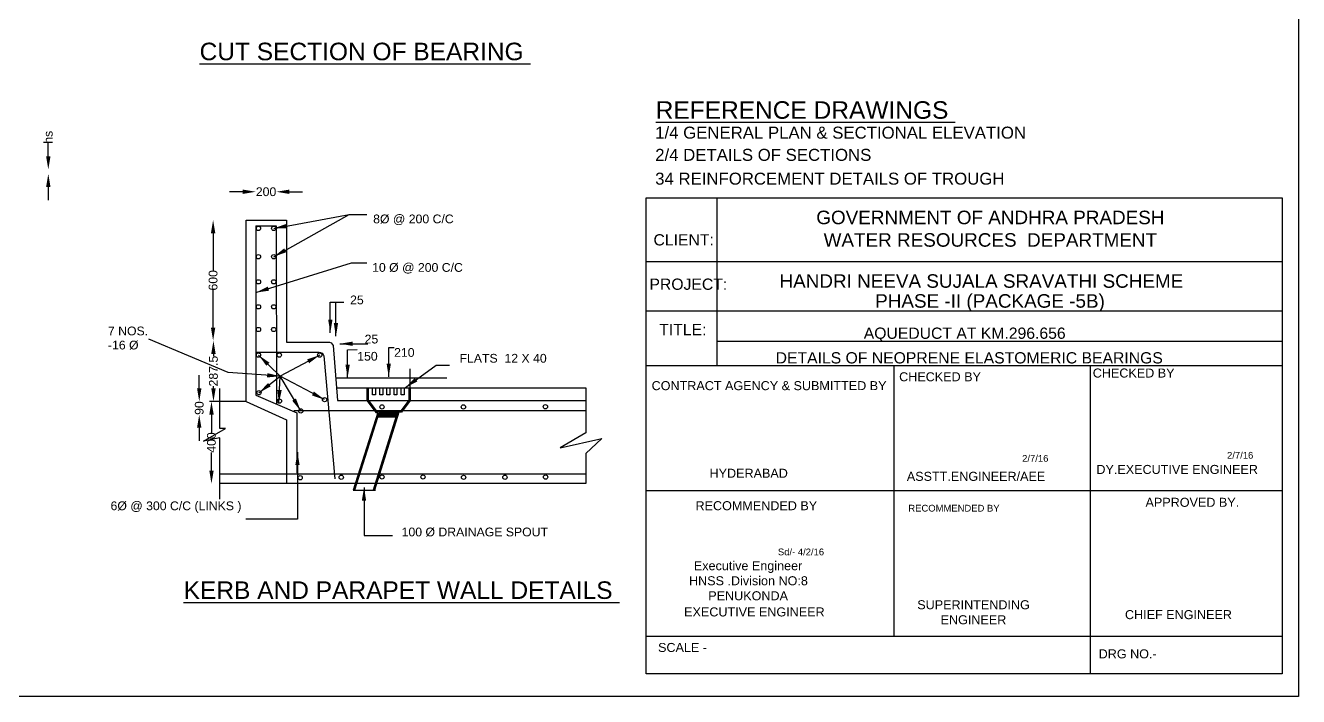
# Model space of a CAD drawing. Header units: millimetres. Extents: x 5124 to 2533260, y 2311 to 44414494.
# Drawn here: x 2518746 to 2533260, y 44395080 to 44402729 of the extents above; entities that cross this region are included whole.
import ezdxf

# ---------------------------------------------------------------- set-up
doc = ezdxf.new("R2010")
doc.units = ezdxf.units.MM
doc.header["$MEASUREMENT"] = 0
for name, color, linetype in [('DIMENSION', 7, 'Continuous'), ('DRAWING', 2, 'Continuous'), ('TEXT', 7, 'Continuous')]:
    doc.layers.add(name, color=color, linetype=linetype)
doc.styles.get("Standard").update_dxf_attribs({"font": 'arial.ttf', "height": 100})
doc.dimstyles.get("Standard").update_dxf_attribs({"dimtxt": 100, "dimasz": 150, "dimexe": 0.18, "dimexo": 0.0625, "dimgap": 0.09, "dimtad": 0, "dimdec": 0, "dimzin": 0, "dimdsep": 46, "dimtxsty": 'Standard', "dimcen": 0.09, "dimse1": 1, "dimse2": 1, "dimadec": 0, "dimazin": 0, "dimtfac": 1, "dimtdec": 0, "dimtofl": 0, "dimtmove": 0, "dimatfit": 3, "dimfxl": 1, "dimtolj": 1, "dimtzin": 0, "dimarcsym": 0})

# ---------------------------------------------------------------- blocks, each defined once
blk = doc.blocks.new('*D102')
at = {"layer": 'Defpoints', "color": 0, "transparency": 16777216}
for p in [(2521605, 44400833.5), (2521372.5, 44400444.5), (2521605, 44400444.5)]:
    blk.add_point(p, dxfattribs=at)
at = {"layer": 'DIMENSION', "color": 0, "lineweight": -2, "transparency": 16777216}
for p, q in [((2521222.5, 44400833.5), (2521072.5, 44400833.5)), ((2521755, 44400833.5), (2521905, 44400833.5))]:
    blk.add_line(p, q, dxfattribs=at)
at = {"layer": 'DIMENSION', "color": 0, "transparency": 16777216}
for points in [[(2521222.5, 44400858.5), (2521222.5, 44400808.5), (2521372.5, 44400833.5)], [(2521755, 44400858.5), (2521755, 44400808.5), (2521605, 44400833.5)]]:
    blk.add_solid(points, dxfattribs=at)
at = {"layer": 'DIMENSION', "color": 0, "transparency": 16777216, "insert": (2521488.75, 44400833.5), "char_height": 100, "attachment_point": 5}
blk.add_mtext('\\A1;200', dxfattribs=at)
blk = doc.blocks.new('*D103')
at = {"layer": 'Defpoints', "color": 0, "transparency": 16777216}
for p in [(2521262, 44400511), (2520885, 44399136), (2521262, 44399136)]:
    blk.add_point(p, dxfattribs=at)
at = {"layer": 'DIMENSION', "color": 0, "lineweight": -2, "transparency": 16777216}
for p, q in [((2520885, 44400361), (2520885, 44399934)), ((2520885, 44399286), (2520885, 44399713))]:
    blk.add_line(p, q, dxfattribs=at)
at = {"layer": 'DIMENSION', "color": 0, "transparency": 16777216}
for points in [[(2520860, 44400361), (2520910, 44400361), (2520885, 44400511)], [(2520860, 44399286), (2520910, 44399286), (2520885, 44399136)]]:
    blk.add_solid(points, dxfattribs=at)
at = {"layer": 'DIMENSION', "color": 0, "transparency": 16777216, "insert": (2520885, 44399824), "char_height": 100, "attachment_point": 5, "rotation": 90}
blk.add_mtext('\\A1;600', dxfattribs=at)
blk = doc.blocks.new('*D104')
at = {"layer": 'Defpoints', "color": 0, "transparency": 16777216}
for p in [(2520866, 44398443), (2520960, 44398443), (2520960, 44397506)]:
    blk.add_point(p, dxfattribs=at)
at = {"layer": 'DIMENSION', "color": 0, "lineweight": -2, "transparency": 16777216}
for p, q in [((2520866, 44398293), (2520866, 44398087)), ((2520866, 44397656), (2520866, 44397862))]:
    blk.add_line(p, q, dxfattribs=at)
at = {"layer": 'DIMENSION', "color": 0, "transparency": 16777216}
for points in [[(2520842, 44398293), (2520892, 44398293), (2520866, 44398443)], [(2520842, 44397656), (2520892, 44397656), (2520866, 44397506)]]:
    blk.add_solid(points, dxfattribs=at)
at = {"layer": 'DIMENSION', "color": 0, "transparency": 16777216, "insert": (2520866, 44397975), "char_height": 100, "attachment_point": 5, "rotation": 90}
blk.add_mtext('\\A1;400', dxfattribs=at)
blk = doc.blocks.new('*D105')
at = {"layer": 'Defpoints', "color": 0, "transparency": 16777216}
for p in [(2520727, 44398443), (2521014, 44398443), (2521014, 44398293)]:
    blk.add_point(p, dxfattribs=at)
at = {"layer": 'DIMENSION', "color": 0, "lineweight": -2, "transparency": 16777216}
for p, q in [((2520727, 44398593), (2520727, 44398743)), ((2520727, 44398143), (2520727, 44397993))]:
    blk.add_line(p, q, dxfattribs=at)
at = {"layer": 'DIMENSION', "color": 0, "transparency": 16777216}
for points in [[(2520702, 44398593), (2520752, 44398593), (2520727, 44398443)], [(2520702, 44398143), (2520752, 44398143), (2520727, 44398293)]]:
    blk.add_solid(points, dxfattribs=at)
at = {"layer": 'DIMENSION', "color": 0, "transparency": 16777216, "insert": (2520727, 44398368), "char_height": 100, "attachment_point": 5, "rotation": 90}
blk.add_mtext('\\A1;90', dxfattribs=at)
blk = doc.blocks.new('*D106')
at = {"layer": 'Defpoints', "color": 0, "transparency": 16777216}
for p in [(2520886, 44399136), (2520889, 44399136), (2520866, 44398443)]:
    blk.add_point(p, dxfattribs=at)
at = {"layer": 'DIMENSION', "color": 0, "lineweight": -2, "transparency": 16777216}
for p, q in [((2520889, 44398986), (2520889, 44398959)), ((2520889, 44398593), (2520889, 44398619))]:
    blk.add_line(p, q, dxfattribs=at)
at = {"layer": 'DIMENSION', "color": 0, "transparency": 16777216}
for points in [[(2520864, 44398986), (2520914, 44398986), (2520889, 44399136)], [(2520864, 44398593), (2520914, 44398593), (2520889, 44398443)]]:
    blk.add_solid(points, dxfattribs=at)
at = {"layer": 'DIMENSION', "color": 0, "transparency": 16777216, "insert": (2520889, 44398789), "char_height": 100, "attachment_point": 5, "rotation": 90}
blk.add_mtext('\\A1;287.5', dxfattribs=at)
blk = doc.blocks.new('*D110')
at = {"layer": 'Defpoints', "color": 0, "transparency": 16777216}
for p in [(2518659, 44401088), (2519006, 44401088), (2518659, 44401038)]:
    blk.add_point(p, dxfattribs=at)
at = {"layer": 'DIMENSION', "color": 0, "lineweight": -2, "transparency": 16777216}
for p, q in [((2519006, 44401238), (2519006, 44401388)), ((2519006, 44400888), (2519006, 44400738))]:
    blk.add_line(p, q, dxfattribs=at)
at = {"layer": 'DIMENSION', "color": 0, "transparency": 16777216}
for points in [[(2518981, 44401238), (2519031, 44401238), (2519006, 44401088)], [(2518981, 44400888), (2519031, 44400888), (2519006, 44401038)]]:
    blk.add_solid(points, dxfattribs=at)
at = {"layer": 'DIMENSION', "color": 0, "transparency": 16777216, "insert": (2519006, 44401455), "char_height": 100, "attachment_point": 5, "rotation": 90}
blk.add_mtext('\\A1;hs', dxfattribs=at)

msp = doc.modelspace()

# ---------------------------------------------------------------- hatches: boundary and pattern name
at = {"layer": 'DRAWING'}
h = msp.add_hatch(dxfattribs=at)
h.set_pattern_fill('ANSI31', color=0, style=0)
h.set_pattern_definition([(45, (0, 0), (-0.08838834764832, 0.08838834764832), [])])
h.paths.add_polyline_path([(2522990.9, 44398335), (2523026.2, 44398335), (2523028.4, 44398338), (2522742.4, 44398338), (2522747, 44398331.8), (2522781.7, 44398331.8), (2522761, 44398266.5), (2522969.7, 44398267.2)])

# ---------------------------------------------------------------- linework, layer by layer
at = {"layer": 'DIMENSION'}
msp.add_lwpolyline([(2533260, 44395079.5), (2505636, 44395079.5), (2505636, 44414494), (2533260, 44414494)], close=True, dxfattribs=at)
at = {"layer": 'DIMENSION', "color": 0}
msp.add_lwpolyline([(2533073.7, 44395338.7), (2525821, 44395338.7), (2525821, 44400764.6), (2533073.7, 44400764.6)], close=True, dxfattribs=at)
for points in [[(2526628.1, 44400764.6), (2526628.1, 44398853.4)], [(2525821, 44400039.1), (2533073.7, 44400039.1)], [(2525821, 44399477.8), (2533073.7, 44399477.8)], [(2533073.7, 44399126.9), (2526628.1, 44399126.9)], [(2525821, 44398853.4), (2533073.7, 44398853.4)], [(2528648.5, 44395765.8), (2528648.5, 44398853.4)], [(2530887.7, 44395338.7), (2530887.7, 44398853.4)], [(2525821, 44397428.8), (2533073.7, 44397428.8)], [(2525821, 44395765.8), (2533073.7, 44395765.8)]]:
    msp.add_lwpolyline(points, dxfattribs=at)
at = {"layer": 'DRAWING', "color": 0}
for points in [[(2521262.5, 44398442.6), (2521262.5, 44400511.2), (2521720.7, 44400511.2), (2521720.7, 44399120.9), (2522193.3, 44399120.9, -0.2962827), (2522254.4, 44399081.2), (2522303.7, 44398454.4), (2525133, 44398454.4)], [(2521372.5, 44400444.5), (2521372.5, 44398515.5), (2521839.5, 44398314), (2521839.5, 44397643.5, 0.3113915), (2521859.5, 44397614.5, 0.1008896)], [(2521372.5, 44399003.5), (2522093.5, 44399003.5, -0.3325019), (2522147, 44398963.5), (2522272.5, 44397560)]]:
    msp.add_lwpolyline(points, format="xyb", dxfattribs=at)
for points in [[(2521372.5, 44400444.5), (2521605, 44400444.5), (2521606, 44398414.8)], [(2523132, 44398597.6), (2523132, 44398814.5)], [(2520960, 44397327.5), (2520960, 44398027), (2520774, 44397989.5), (2521024.5, 44398136), (2520960.5, 44398136), (2520960.5, 44398590)], [(2525133, 44398597.6), (2525133, 44398083.8), (2524841.6, 44397915.2), (2525315.1, 44398019.6), (2525133, 44397848.5), (2525133, 44397506.5), (2520960, 44397506.5)], [(2522283.3, 44398714.1), (2523551, 44398714.1)], [(2522292.5, 44398597.6), (2525133, 44398597.6)], [(2522639, 44398597.6), (2522639, 44398454.4), (2522739.5, 44398317), (2522761.5, 44398317), (2522481, 44397431)], [(2522653.8, 44398597.6), (2522653.8, 44398459.2), (2522747, 44398331.8), (2522781.7, 44398331.8), (2522496.5, 44397431)], [(2523117.5, 44398597.6), (2523117.5, 44398459.1), (2523026.2, 44398335), (2522990.9, 44398335), (2522708.9, 44397431)], [(2523132, 44398597.6), (2523132, 44398454.4), (2523033.5, 44398320.5), (2523001.5, 44398320.5), (2522724, 44397431)], [(2521262.5, 44398442.6), (2520844, 44398442.6)], [(2521262.5, 44398442.6), (2521722.5, 44398234.5), (2521722.5, 44397506.5)], [(2525133, 44398338), (2521804.5, 44398338)], [(2522761, 44398266.5), (2522969.7, 44398267.2)], [(2525133, 44397614.5), (2520960, 44397614.5)], [(2522481, 44397431), (2522735.5, 44397431)]]:
    msp.add_lwpolyline(points, dxfattribs=at)
for points in [[(2522704, 44398597.6), (2522737, 44398597.6), (2522737, 44398518), (2522704, 44398518)], [(2522785.5, 44398597.6), (2522818.5, 44398597.6), (2522818.5, 44398518), (2522785.5, 44398518)], [(2522865.5, 44398597.6), (2522898.5, 44398597.6), (2522898.5, 44398518), (2522865.5, 44398518)], [(2522947.5, 44398597.6), (2522980.5, 44398597.6), (2522980.5, 44398518), (2522947.5, 44398518)], [(2523028.5, 44398597.6), (2523061.5, 44398597.6), (2523061.5, 44398518), (2523028.5, 44398518)]]:
    msp.add_lwpolyline(points, close=True, dxfattribs=at)
for centre in [(2521402.5, 44400416), (2521576, 44400416), (2521402.5, 44400093), (2521576, 44400093), (2521402.5, 44399807), (2521576, 44399807), (2521402.5, 44399522), (2521576, 44399522), (2521402.5, 44399263.5), (2521576, 44399263.5), (2521402.5, 44398972), (2521639.5, 44398972), (2522100.7, 44398972), (2521408.2, 44398542.7), (2521640.7, 44398447.2), (2522155.7, 44398463.7), (2521884.2, 44398335.2), (2522810.7, 44398381.7), (2523739.2, 44398381.2), (2524673.2, 44398382.2), (2521877.7, 44397573.2), (2522346.7, 44397579.2), (2522810.7, 44397582.2), (2523278.2, 44397582.2), (2523740.2, 44397578.2), (2524211.7, 44397579.2), (2524676.2, 44397581.2)]:
    msp.add_circle(centre, 24.5, dxfattribs=at)

# ---------------------------------------------------------------- texts
at = {"layer": 'DIMENSION', "color": 0}
for s, height, p in [('CHECKED BY ', 102.705, (2528706.5, 44398673.2)), ('CHECKED BY', 102.7, (2530914.1, 44398716)), ('CONTRACT AGENCY & SUBMITTED BY', 102.705, (2525884.5, 44398572)), ('2/7/16', 77.03, (2532445, 44397791)), ('2/7/16', 77.03, (2530109, 44397755.5)), ('DY.EXECUTIVE ENGINEER ', 102.705, (2530955.4, 44397617)), ('HYDERABAD', 102.7, (2526545, 44397573.5)), ('ASSTT.ENGINEER/AEE ', 102.705, (2528794.1, 44397538.3)), ('RECOMMENDED BY ', 102.705, (2526385, 44397203.5)), ('APPROVED BY.', 102.705, (2531515.3, 44397242.2)), ('RECOMMENDED BY', 77.029, (2528811.5, 44397188)), ('Sd/- 4/2/16', 77.029, (2527324.5, 44396689.5)), ('EXECUTIVE ENGINEER ', 102.705, (2526255.2, 44395992.6)), ('CHIEF ENGINEER ', 102.705, (2531281.3, 44395961.8)), ('SCALE -', 102.7, (2525957.9, 44395587.6)), ('DRG NO.-', 102.7, (2530981.3, 44395514.5))]:
    msp.add_text(s, height=height, dxfattribs=at).set_placement(p)
at = {"layer": 'DIMENSION', "color": 0, "char_height": 102.705, "width": 1407.837, "attachment_point": 1}
for s, insert in [('\\pi90.491;Executive Engineer  \\P\\pi35.11;HNSS .Division NO:8 \\P\\pi254.92;PENUKONDA ', (2526275.7, 44396621.9)), ('\\pi69.894;SUPERINTENDING  \\P\\pi335.8;ENGINEER ', (2528843.4, 44396177.2))]:
    msp.add_mtext(s, dxfattribs=dict(at, insert=insert))
at = {"layer": 'TEXT', "color": 0}
for s, height, p in [('%%UCUT SECTION OF BEARING ', 200, (2520731, 44402332.9)), ('%%UREFERENCE DRAWINGS ', 200, (2525931, 44401665.6)), ('1/4 GENERAL PLAN & SECTIONAL ELEVATION', 136.831, (2525925.5, 44401439)), ('2/4 DETAILS OF SECTIONS ', 136.831, (2525925.5, 44401186)), ('34 REINFORCEMENT DETAILS OF TROUGH ', 136.831, (2525925, 44400914.5)), ('8Ø @ 200 C/C', 100, (2522709.7, 44400474)), ('10 Ø @ 200 C/C', 100, (2522697.9, 44399920.9)), ('HANDRI NEEVA SUJALA SRAVATHI SCHEME ', 154.057, (2527342.5, 44399739)), ('25', 100, (2522447, 44399550.6)), ('PHASE -II (PACKAGE -5B)', 154.057, (2528433, 44399512)), ('7 NOS.', 100, (2519686.1, 44399196.7)), ('25', 100, (2522612.4, 44399104.4)), ('-16 Ø ', 100, (2519686.1, 44399036.1)), ('210', 100, (2522948.9, 44398952)), ('150', 100, (2522528.3, 44398908.5)), ('FLATS  12 X 40 ', 100, (2523694.4, 44398885.4)), ('6Ø @ 300 C/C (LINKS )', 100, (2519715.8, 44397203.5)), ('100 Ø DRAINAGE SPOUT ', 100, (2523034.5, 44396905.3)), ('%%UKERB AND PARAPET WALL DETAILS ', 200, (2520549.2, 44396192.2))]:
    msp.add_text(s, height=height, dxfattribs=at).set_placement(p)
for s, insert, char_height, width, attachment_point in [('GOVERNMENT OF ANDHRA PRADESH\\PWATER RESOURCES  DEPARTMENT', (2529746.6, 44400411.5), 154.057, 4836.873, 5), ('CLIENT:', (2525905.9, 44400349.9), 128.38, 647.374, 1), ('PROJECT:', (2525859.9, 44399844.1), 128.38, 647.374, 1), ('TITLE:', (2525971.4, 44399327.2), 128.38, 647.374, 1), ('\\pi89.835;AQUEDUCT AT KM.296.656', (2528213.1, 44399285.6), 128.381, 2473.804, 1), ('DETAILS OF NEOPRENE ELASTOMERIC BEARINGS', (2527298.5, 44399004.7), 128.381, 4708.061, 1)]:
    msp.add_mtext(s, dxfattribs=dict(at, insert=insert, char_height=char_height, width=width, attachment_point=attachment_point))

# ---------------------------------------------------------------- dimensions: what is measured, and where the dimension line sits
at = {"layer": 'DIMENSION', "color": 0}
for base, p1, p2, text, picture, middle in [((2519006, 44401088), (2518658.8, 44401037.6), (2518658.8, 44401088), 'hs', '*D110', (2519006, 44401454.6)), ((2520885.5, 44399136), (2521262.5, 44400511.2), (2521262.5, 44399136), '600', '*D103', (2520885.5, 44399823.6)), ((2520889, 44399136), (2520866.5, 44398442.6), (2520885.5, 44399136), '287.5', '*D106', (2520889, 44398789.3)), ((2520727, 44398442.6), (2521014.5, 44398293), (2521014.5, 44398442.6), '90', '*D105', (2520727, 44398367.8)), ((2520866.5, 44398442.6), (2520960, 44397506.5), (2520960.5, 44398442.6), '400', '*D104', (2520866.5, 44397974.5))]:
    dim = msp.add_linear_dim(base=base, p1=p1, p2=p2, angle=90, text=text, dimstyle='Standard', dxfattribs=at)
    dim.commit()
    dim.dimension.update_dxf_attribs({"geometry": picture, "text_midpoint": middle})
dim = msp.add_linear_dim(base=(2521605, 44400833.5), p1=(2521372.5, 44400444.5), p2=(2521605, 44400444.5), text='200', dimstyle='Standard', dxfattribs=at)
dim.commit()
dim.dimension.update_dxf_attribs({"geometry": '*D102', "text_midpoint": (2521488.8, 44400833.5)})

# ---------------------------------------------------------------- leaders
for points in [[(2521576, 44400416), (2522435, 44400573), (2522638, 44400573)], [(2521576, 44400093), (2522435, 44400573)], [(2521372.5, 44399685), (2522462.5, 44400022), (2522637.5, 44400022)], [(2522221.5, 44399226.5), (2522221.5, 44399576), (2522376, 44399576)], [(2522285.5, 44399186), (2522285.5, 44399576)], [(2522328, 44399101), (2522650, 44399101)], [(2522418.5, 44398714.1), (2522418.5, 44399031.5), (2522528.3, 44399035.5)], [(2522887.5, 44398724.5), (2522887.5, 44399060), (2522949.5, 44399060)], [(2521402.5, 44398972), (2521651, 44398731)], [(2522100.7, 44398972), (2521651, 44398731)], [(2521408.2, 44398542.7), (2521651, 44398731)], [(2521634.6, 44398423.4), (2521651, 44398731)], [(2522155.7, 44398463.7), (2521651, 44398731)], [(2521884.2, 44398335.2), (2521651, 44398731)], [(2523077.5, 44398602.5), (2523428, 44398857.5), (2523578.5, 44398857.5)], [(2521847, 44397867), (2521847, 44397101.5), (2521257.5, 44397101.5)], [(2522605.5, 44397463), (2522605.5, 44396916.5), (2522930, 44396916.5)]]:
    msp.add_leader(points, dimstyle='Standard', override={"dimgap": 0.09, "dimtad": 0}, dxfattribs=at)
at = {"layer": 'DIMENSION'}
msp.add_leader([(2521651, 44398731), (2521057.5, 44398772), (2520151.5, 44399154)], dimstyle='Standard', override={"dimgap": 0.09, "dimtad": 0}, dxfattribs=at)

doc.saveas('drawing.dxf')
